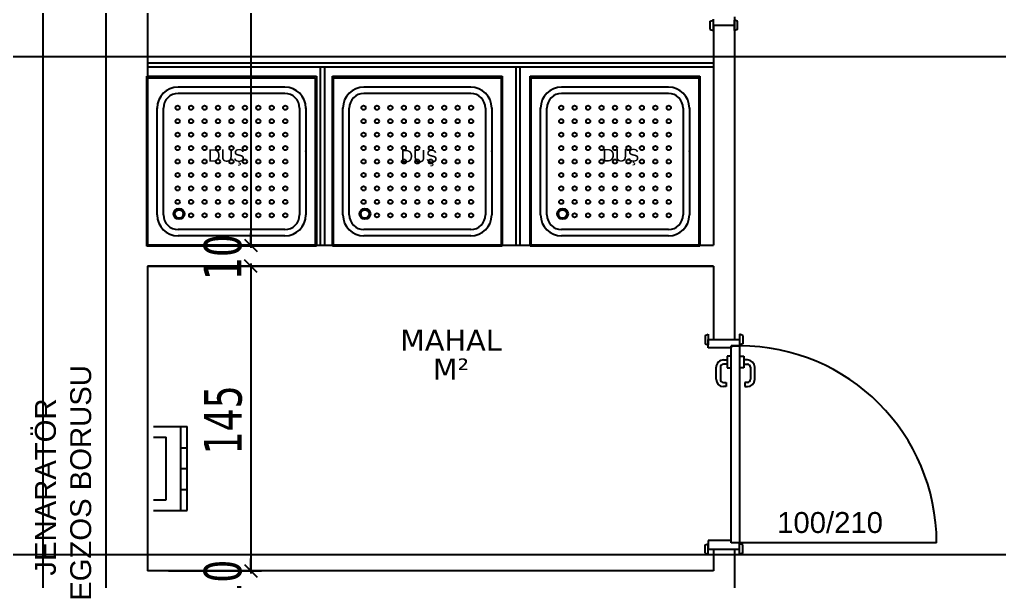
# Model space of a CAD drawing. Header units: millimetres. Extents: x 43168.9 to 43194.6, y -25545.1 to -25543.4.
# Drawn here: x 43169.1837 to 43169.2772, y -25543.96 to -25543.9064 of the extents above; entities that cross this region are included whole.
import ezdxf
from ezdxf.enums import TextEntityAlignment as Align

# ---------------------------------------------------------------- set-up
doc = ezdxf.new("R2010")
doc.units = ezdxf.units.MM
doc.header["$LTSCALE"] = 200
doc.linetypes.add('DASHDOT2', pattern=[0.5, 0.25, -0.125, 0, -0.125])
doc.linetypes.add('DOT2', pattern=[0.125, 0, -0.125])
for name, color, linetype in [('ahsap-mal_sgh', 44, 'Continuous'), ('aks_sgh', 5, 'DASHDOT2'), ('dograma_sgh', 43, 'Continuous'), ('duv_sgh', 4, 'Continuous'), ('olcuic_sgh', 183, 'Continuous'), ('poz_sgh', 12, 'Continuous'), ('tefris_sgh', 146, 'Continuous'), ('yazi-genel_sgh', 7, 'Continuous')]:
    doc.layers.add(name, color=color, linetype=linetype)
doc.layers.add('MERDIVEN', color=7, linetype='Continuous', lineweight=18)
doc.styles.add('dim', font='VERDANA.TTF', dxfattribs={"width": 0.7})
doc.styles.add('text1', font='VERDANA.TTF')
doc.styles.add('text2', font='arial.ttf')

msp = doc.modelspace()

# ---------------------------------------------------------------- linework, layer by layer
at = {"color": 0}
for p, q in [((43169.195879, -25543.911919), (43169.211879, -25543.911919)), ((43169.195879, -25543.927919), (43169.195879, -25543.911919)), ((43169.211879, -25543.911919), (43169.211879, -25543.927919)), ((43169.213618, -25543.911919), (43169.229618, -25543.911919)), ((43169.213618, -25543.927919), (43169.213618, -25543.911919)), ((43169.229618, -25543.911919), (43169.229618, -25543.927919)), ((43169.232485, -25543.911919), (43169.248485, -25543.911919)), ((43169.232485, -25543.927919), (43169.232485, -25543.911919)), ((43169.248485, -25543.911919), (43169.248485, -25543.927919)), ((43169.208979, -25543.912819), (43169.198779, -25543.912819)), ((43169.226718, -25543.912819), (43169.216518, -25543.912819)), ((43169.245585, -25543.912819), (43169.235385, -25543.912819)), ((43169.208979, -25543.913419), (43169.198779, -25543.913419)), ((43169.226718, -25543.913419), (43169.216518, -25543.913419)), ((43169.245585, -25543.913419), (43169.235385, -25543.913419)), ((43169.196779, -25543.925019), (43169.196779, -25543.914819)), ((43169.197379, -25543.925019), (43169.197379, -25543.914819)), ((43169.210379, -25543.914819), (43169.210379, -25543.925019)), ((43169.210979, -25543.914819), (43169.210979, -25543.925019)), ((43169.214518, -25543.925019), (43169.214518, -25543.914819)), ((43169.215118, -25543.925019), (43169.215118, -25543.914819)), ((43169.228118, -25543.914819), (43169.228118, -25543.925019)), ((43169.228718, -25543.914819), (43169.228718, -25543.925019)), ((43169.233385, -25543.925019), (43169.233385, -25543.914819)), ((43169.233985, -25543.925019), (43169.233985, -25543.914819)), ((43169.246985, -25543.914819), (43169.246985, -25543.925019)), ((43169.247585, -25543.914819), (43169.247585, -25543.925019)), ((43169.208979, -25543.926419), (43169.198779, -25543.926419)), ((43169.226718, -25543.926419), (43169.216518, -25543.926419)), ((43169.245585, -25543.926419), (43169.235385, -25543.926419)), ((43169.208979, -25543.927019), (43169.198779, -25543.927019)), ((43169.226718, -25543.927019), (43169.216518, -25543.927019)), ((43169.245585, -25543.927019), (43169.235385, -25543.927019)), ((43169.211879, -25543.927919), (43169.195879, -25543.927919)), ((43169.229618, -25543.927919), (43169.213618, -25543.927919)), ((43169.248485, -25543.927919), (43169.232485, -25543.927919))]:
    msp.add_line(p, q, dxfattribs=at)
at = {"color": 0, "linetype": 'ByBlock', "lineweight": -2}
for p, q in [((43169.205132, -25543.927319), (43169.206332, -25543.928519)), ((43169.205132, -25543.927319), (43169.206332, -25543.928519)), ((43169.206332, -25543.930519), (43169.205132, -25543.929319)), ((43169.206332, -25543.930519), (43169.205132, -25543.929319)), ((43169.205132, -25543.95841), (43169.206332, -25543.95961)), ((43169.205132, -25543.95841), (43169.206332, -25543.95961))]:
    msp.add_line(p, q, dxfattribs=at)
at = {"color": 0}
for centre, radius in [((43169.198743, -25543.914787), 0.0002), ((43169.200026, -25543.914787), 0.0002), ((43169.20131, -25543.914787), 0.0002), ((43169.202594, -25543.914787), 0.0002), ((43169.203877, -25543.914787), 0.0002), ((43169.205161, -25543.914787), 0.0002), ((43169.206444, -25543.914787), 0.0002), ((43169.207728, -25543.914787), 0.0002), ((43169.209012, -25543.914787), 0.0002), ((43169.216482, -25543.914787), 0.0002), ((43169.217765, -25543.914787), 0.0002), ((43169.219049, -25543.914787), 0.0002), ((43169.220332, -25543.914787), 0.0002), ((43169.221616, -25543.914787), 0.0002), ((43169.2229, -25543.914787), 0.0002), ((43169.224183, -25543.914787), 0.0002), ((43169.225467, -25543.914787), 0.0002), ((43169.226751, -25543.914787), 0.0002), ((43169.235348, -25543.914787), 0.0002), ((43169.236632, -25543.914787), 0.0002), ((43169.237916, -25543.914787), 0.0002), ((43169.239199, -25543.914787), 0.0002), ((43169.240483, -25543.914787), 0.0002), ((43169.241766, -25543.914787), 0.0002), ((43169.24305, -25543.914787), 0.0002), ((43169.244334, -25543.914787), 0.0002), ((43169.245617, -25543.914787), 0.0002), ((43169.198743, -25543.91607), 0.0002), ((43169.200026, -25543.91607), 0.0002), ((43169.20131, -25543.91607), 0.0002), ((43169.202594, -25543.91607), 0.0002), ((43169.203877, -25543.91607), 0.0002), ((43169.205161, -25543.91607), 0.0002), ((43169.206444, -25543.91607), 0.0002), ((43169.207728, -25543.91607), 0.0002), ((43169.209012, -25543.91607), 0.0002), ((43169.216482, -25543.91607), 0.0002), ((43169.217765, -25543.91607), 0.0002), ((43169.219049, -25543.91607), 0.0002), ((43169.220332, -25543.91607), 0.0002), ((43169.221616, -25543.91607), 0.0002), ((43169.2229, -25543.91607), 0.0002), ((43169.224183, -25543.91607), 0.0002), ((43169.225467, -25543.91607), 0.0002), ((43169.226751, -25543.91607), 0.0002), ((43169.235348, -25543.91607), 0.0002), ((43169.236632, -25543.91607), 0.0002), ((43169.237916, -25543.91607), 0.0002), ((43169.239199, -25543.91607), 0.0002), ((43169.240483, -25543.91607), 0.0002), ((43169.241766, -25543.91607), 0.0002), ((43169.24305, -25543.91607), 0.0002), ((43169.244334, -25543.91607), 0.0002), ((43169.245617, -25543.91607), 0.0002), ((43169.198743, -25543.917354), 0.0002), ((43169.200026, -25543.917354), 0.0002), ((43169.20131, -25543.917354), 0.0002), ((43169.202594, -25543.917354), 0.0002), ((43169.203877, -25543.917354), 0.0002), ((43169.205161, -25543.917354), 0.0002), ((43169.206444, -25543.917354), 0.0002), ((43169.207728, -25543.917354), 0.0002), ((43169.209012, -25543.917354), 0.0002), ((43169.216482, -25543.917354), 0.0002), ((43169.217765, -25543.917354), 0.0002), ((43169.219049, -25543.917354), 0.0002), ((43169.220332, -25543.917354), 0.0002), ((43169.221616, -25543.917354), 0.0002), ((43169.2229, -25543.917354), 0.0002), ((43169.224183, -25543.917354), 0.0002), ((43169.225467, -25543.917354), 0.0002), ((43169.226751, -25543.917354), 0.0002), ((43169.235348, -25543.917354), 0.0002), ((43169.236632, -25543.917354), 0.0002), ((43169.237916, -25543.917354), 0.0002), ((43169.239199, -25543.917354), 0.0002), ((43169.240483, -25543.917354), 0.0002), ((43169.241766, -25543.917354), 0.0002), ((43169.24305, -25543.917354), 0.0002), ((43169.244334, -25543.917354), 0.0002), ((43169.245617, -25543.917354), 0.0002), ((43169.198743, -25543.918638), 0.0002), ((43169.200026, -25543.918638), 0.0002), ((43169.20131, -25543.918638), 0.0002), ((43169.202594, -25543.918638), 0.0002), ((43169.203877, -25543.918638), 0.0002), ((43169.205161, -25543.918638), 0.0002), ((43169.206444, -25543.918638), 0.0002), ((43169.207728, -25543.918638), 0.0002), ((43169.209012, -25543.918638), 0.0002), ((43169.216482, -25543.918638), 0.0002), ((43169.217765, -25543.918638), 0.0002), ((43169.219049, -25543.918638), 0.0002), ((43169.220332, -25543.918638), 0.0002), ((43169.221616, -25543.918638), 0.0002), ((43169.2229, -25543.918638), 0.0002), ((43169.224183, -25543.918638), 0.0002), ((43169.225467, -25543.918638), 0.0002), ((43169.226751, -25543.918638), 0.0002), ((43169.235348, -25543.918638), 0.0002), ((43169.236632, -25543.918638), 0.0002), ((43169.237916, -25543.918638), 0.0002), ((43169.239199, -25543.918638), 0.0002), ((43169.240483, -25543.918638), 0.0002), ((43169.241766, -25543.918638), 0.0002), ((43169.24305, -25543.918638), 0.0002), ((43169.244334, -25543.918638), 0.0002), ((43169.245617, -25543.918638), 0.0002), ((43169.198743, -25543.919921), 0.0002), ((43169.200026, -25543.919921), 0.0002), ((43169.20131, -25543.919921), 0.0002), ((43169.202594, -25543.919921), 0.0002), ((43169.203877, -25543.919921), 0.0002), ((43169.205161, -25543.919921), 0.0002), ((43169.206444, -25543.919921), 0.0002), ((43169.207728, -25543.919921), 0.0002), ((43169.209012, -25543.919921), 0.0002), ((43169.216482, -25543.919921), 0.0002), ((43169.217765, -25543.919921), 0.0002), ((43169.219049, -25543.919921), 0.0002), ((43169.220332, -25543.919921), 0.0002), ((43169.221616, -25543.919921), 0.0002), ((43169.2229, -25543.919921), 0.0002), ((43169.224183, -25543.919921), 0.0002), ((43169.225467, -25543.919921), 0.0002), ((43169.226751, -25543.919921), 0.0002), ((43169.235348, -25543.919921), 0.0002), ((43169.236632, -25543.919921), 0.0002), ((43169.237916, -25543.919921), 0.0002), ((43169.239199, -25543.919921), 0.0002), ((43169.240483, -25543.919921), 0.0002), ((43169.241766, -25543.919921), 0.0002), ((43169.24305, -25543.919921), 0.0002), ((43169.244334, -25543.919921), 0.0002), ((43169.245617, -25543.919921), 0.0002), ((43169.198743, -25543.921205), 0.0002), ((43169.200026, -25543.921205), 0.0002), ((43169.20131, -25543.921205), 0.0002), ((43169.202594, -25543.921205), 0.0002), ((43169.203877, -25543.921205), 0.0002), ((43169.205161, -25543.921205), 0.0002), ((43169.206444, -25543.921205), 0.0002), ((43169.207728, -25543.921205), 0.0002), ((43169.209012, -25543.921205), 0.0002), ((43169.216482, -25543.921205), 0.0002), ((43169.217765, -25543.921205), 0.0002), ((43169.219049, -25543.921205), 0.0002), ((43169.220332, -25543.921205), 0.0002), ((43169.221616, -25543.921205), 0.0002), ((43169.2229, -25543.921205), 0.0002), ((43169.224183, -25543.921205), 0.0002), ((43169.225467, -25543.921205), 0.0002), ((43169.226751, -25543.921205), 0.0002), ((43169.235348, -25543.921205), 0.0002), ((43169.236632, -25543.921205), 0.0002), ((43169.237916, -25543.921205), 0.0002), ((43169.239199, -25543.921205), 0.0002), ((43169.240483, -25543.921205), 0.0002), ((43169.241766, -25543.921205), 0.0002), ((43169.24305, -25543.921205), 0.0002), ((43169.244334, -25543.921205), 0.0002), ((43169.245617, -25543.921205), 0.0002), ((43169.198743, -25543.922488), 0.0002), ((43169.200026, -25543.922488), 0.0002), ((43169.20131, -25543.922488), 0.0002), ((43169.202594, -25543.922488), 0.0002), ((43169.203877, -25543.922488), 0.0002), ((43169.205161, -25543.922488), 0.0002), ((43169.206444, -25543.922488), 0.0002), ((43169.207728, -25543.922488), 0.0002), ((43169.209012, -25543.922488), 0.0002), ((43169.216482, -25543.922488), 0.0002), ((43169.217765, -25543.922488), 0.0002), ((43169.219049, -25543.922488), 0.0002), ((43169.220332, -25543.922488), 0.0002), ((43169.221616, -25543.922488), 0.0002), ((43169.2229, -25543.922488), 0.0002), ((43169.224183, -25543.922488), 0.0002), ((43169.225467, -25543.922488), 0.0002), ((43169.226751, -25543.922488), 0.0002), ((43169.235348, -25543.922488), 0.0002), ((43169.236632, -25543.922488), 0.0002), ((43169.237916, -25543.922488), 0.0002), ((43169.239199, -25543.922488), 0.0002), ((43169.240483, -25543.922488), 0.0002), ((43169.241766, -25543.922488), 0.0002), ((43169.24305, -25543.922488), 0.0002), ((43169.244334, -25543.922488), 0.0002), ((43169.245617, -25543.922488), 0.0002), ((43169.198743, -25543.923772), 0.0002), ((43169.200026, -25543.923772), 0.0002), ((43169.20131, -25543.923772), 0.0002), ((43169.202594, -25543.923772), 0.0002), ((43169.203877, -25543.923772), 0.0002), ((43169.205161, -25543.923772), 0.0002), ((43169.206444, -25543.923772), 0.0002), ((43169.207728, -25543.923772), 0.0002), ((43169.209012, -25543.923772), 0.0002), ((43169.216482, -25543.923772), 0.0002), ((43169.217765, -25543.923772), 0.0002), ((43169.219049, -25543.923772), 0.0002), ((43169.220332, -25543.923772), 0.0002), ((43169.221616, -25543.923772), 0.0002), ((43169.2229, -25543.923772), 0.0002), ((43169.224183, -25543.923772), 0.0002), ((43169.225467, -25543.923772), 0.0002), ((43169.226751, -25543.923772), 0.0002), ((43169.235348, -25543.923772), 0.0002), ((43169.236632, -25543.923772), 0.0002), ((43169.237916, -25543.923772), 0.0002), ((43169.239199, -25543.923772), 0.0002), ((43169.240483, -25543.923772), 0.0002), ((43169.241766, -25543.923772), 0.0002), ((43169.24305, -25543.923772), 0.0002), ((43169.244334, -25543.923772), 0.0002), ((43169.245617, -25543.923772), 0.0002), ((43169.198879, -25543.924919), 0.00052), ((43169.198879, -25543.924919), 0.0004), ((43169.216618, -25543.924919), 0.00052), ((43169.216618, -25543.924919), 0.0004), ((43169.235485, -25543.924919), 0.00052), ((43169.235485, -25543.924919), 0.0004), ((43169.200026, -25543.925056), 0.0002), ((43169.20131, -25543.925056), 0.0002), ((43169.202594, -25543.925056), 0.0002), ((43169.203877, -25543.925056), 0.0002), ((43169.205161, -25543.925056), 0.0002), ((43169.206444, -25543.925056), 0.0002), ((43169.207728, -25543.925056), 0.0002), ((43169.209012, -25543.925056), 0.0002), ((43169.217765, -25543.925056), 0.0002), ((43169.219049, -25543.925056), 0.0002), ((43169.220332, -25543.925056), 0.0002), ((43169.221616, -25543.925056), 0.0002), ((43169.2229, -25543.925056), 0.0002), ((43169.224183, -25543.925056), 0.0002), ((43169.225467, -25543.925056), 0.0002), ((43169.226751, -25543.925056), 0.0002), ((43169.236632, -25543.925056), 0.0002), ((43169.237916, -25543.925056), 0.0002), ((43169.239199, -25543.925056), 0.0002), ((43169.240483, -25543.925056), 0.0002), ((43169.241766, -25543.925056), 0.0002), ((43169.24305, -25543.925056), 0.0002), ((43169.244334, -25543.925056), 0.0002), ((43169.245617, -25543.925056), 0.0002)]:
    msp.add_circle(centre, radius, dxfattribs=at)
for centre, radius, start, end in [((43169.198779, -25543.914819), 0.002, 90, 180), ((43169.208979, -25543.914819), 0.002, 0, 90), ((43169.216518, -25543.914819), 0.002, 90, 180), ((43169.226718, -25543.914819), 0.002, 0, 90), ((43169.235385, -25543.914819), 0.002, 90, 180), ((43169.245585, -25543.914819), 0.002, 0, 90), ((43169.198779, -25543.914819), 0.0014, 90, 180), ((43169.208979, -25543.914819), 0.0014, 0, 90), ((43169.216518, -25543.914819), 0.0014, 90, 180), ((43169.226718, -25543.914819), 0.0014, 0, 90), ((43169.235385, -25543.914819), 0.0014, 90, 180), ((43169.245585, -25543.914819), 0.0014, 0, 90), ((43169.198779, -25543.925019), 0.002, 180, 270), ((43169.198779, -25543.925019), 0.0014, 180, 270), ((43169.208979, -25543.925019), 0.002, 270, 360), ((43169.208979, -25543.925019), 0.0014, 270, 360), ((43169.216518, -25543.925019), 0.002, 180, 270), ((43169.216518, -25543.925019), 0.0014, 180, 270), ((43169.226718, -25543.925019), 0.002, 270, 360), ((43169.226718, -25543.925019), 0.0014, 270, 360), ((43169.235385, -25543.925019), 0.002, 180, 270), ((43169.235385, -25543.925019), 0.0014, 180, 270), ((43169.245585, -25543.925019), 0.002, 270, 360), ((43169.245585, -25543.925019), 0.0014, 270, 360)]:
    msp.add_arc(centre, radius, start, end, dxfattribs=at)
for p in [(43169.196779, -25543.914819), (43169.210979, -25543.914819), (43169.214518, -25543.914819), (43169.228718, -25543.914819), (43169.233385, -25543.914819), (43169.247585, -25543.914819), (43169.210979, -25543.918919), (43169.228718, -25543.918919), (43169.247585, -25543.918919)]:
    msp.add_point(p, dxfattribs=at)
at = {"layer": 'ahsap-mal_sgh'}
for p, q in [((43169.249879, -25543.910519), (43169.195879, -25543.910519)), ((43169.249879, -25543.910919), (43169.195879, -25543.910919)), ((43169.212346, -25543.910919), (43169.212346, -25543.927919)), ((43169.212746, -25543.910919), (43169.212746, -25543.927919)), ((43169.231012, -25543.910919), (43169.231012, -25543.927919)), ((43169.231412, -25543.910919), (43169.231412, -25543.927919))]:
    msp.add_line(p, q, dxfattribs=at)
at = {"layer": 'aks_sgh'}
for p, q in [((43169.185879, -25543.740919), (43169.185879, -25544.789919)), ((43169.99088, -25543.909919), (43169.014878, -25543.909919)), ((43169.99088, -25543.95748), (43169.014878, -25543.95748))]:
    msp.add_line(p, q, dxfattribs=at)
at = {"layer": 'Defpoints', "color": 1}
for p, q in [((43169.19579, -25543.928008, 0.000006), (43169.19579, -25543.911768, 0.000006)), ((43169.19579, -25543.911768, 0.000006), (43169.211982, -25543.911768, 0.000006)), ((43169.211982, -25543.911768, 0.000006), (43169.211982, -25543.928008, 0.000006)), ((43169.213529, -25543.928008, 0.000006), (43169.213529, -25543.911768, 0.000006)), ((43169.213529, -25543.911768, 0.000006), (43169.229721, -25543.911768, 0.000006)), ((43169.229721, -25543.911768, 0.000006), (43169.229721, -25543.928008, 0.000006)), ((43169.232395, -25543.928008, 0.000006), (43169.232395, -25543.911768, 0.000006)), ((43169.232395, -25543.911768, 0.000006), (43169.248587, -25543.911768, 0.000006)), ((43169.248587, -25543.911768, 0.000006), (43169.248587, -25543.928008, 0.000006)), ((43169.211982, -25543.928008, 0.000006), (43169.19579, -25543.928008, 0.000006)), ((43169.229721, -25543.928008, 0.000006), (43169.213529, -25543.928008, 0.000006)), ((43169.248587, -25543.928008, 0.000006), (43169.232395, -25543.928008, 0.000006))]:
    msp.add_line(p, q, dxfattribs=at)
at = {"layer": 'dograma_sgh'}
for p, q in [((43169.249579, -25543.906519), (43169.249879, -25543.906419)), ((43169.249579, -25543.907319), (43169.249579, -25543.906519)), ((43169.249879, -25543.906919), (43169.249879, -25543.906319)), ((43169.249879, -25543.907419), (43169.249879, -25543.906419)), ((43169.251879, -25543.906119), (43169.251879, -25543.906919)), ((43169.252179, -25543.906519), (43169.251879, -25543.906419)), ((43169.251879, -25543.907419), (43169.251879, -25543.906419)), ((43169.252179, -25543.907319), (43169.252179, -25543.906519)), ((43169.249579, -25543.907319), (43169.249879, -25543.907419)), ((43169.251879, -25543.906919), (43169.249879, -25543.906919)), ((43169.252179, -25543.907319), (43169.251879, -25543.907419)), ((43169.249079, -25543.936519), (43169.249379, -25543.936419)), ((43169.249079, -25543.936519), (43169.249079, -25543.937319)), ((43169.249379, -25543.936419), (43169.249379, -25543.937419)), ((43169.252679, -25543.936519), (43169.252379, -25543.936419)), ((43169.252379, -25543.936419), (43169.252379, -25543.937419)), ((43169.252679, -25543.936519), (43169.252679, -25543.937319)), ((43169.249079, -25543.937319), (43169.249379, -25543.937419)), ((43169.249379, -25543.936919), (43169.252379, -25543.936919)), ((43169.249379, -25543.937719), (43169.249379, -25543.936919)), ((43169.251579, -25543.937519), (43169.252379, -25543.937519)), ((43169.251579, -25543.956319), (43169.251579, -25543.937519)), ((43169.252079, -25543.937519), (43169.251579, -25543.937519)), ((43169.251579, -25543.937519), (43169.251579, -25543.937719)), ((43169.252379, -25543.937519), (43169.252079, -25543.937519)), ((43169.252379, -25543.936919), (43169.252379, -25543.937519)), ((43169.252679, -25543.937319), (43169.252379, -25543.937419)), ((43169.252379, -25543.937519), (43169.252379, -25543.956319)), ((43169.251579, -25543.937719), (43169.249379, -25543.937719)), ((43169.251579, -25543.938519), (43169.251179, -25543.938519)), ((43169.251179, -25543.938519), (43169.251179, -25543.939619)), ((43169.252379, -25543.938519), (43169.252779, -25543.938519)), ((43169.252779, -25543.938519), (43169.252779, -25543.939619)), ((43169.250839, -25543.938869), (43169.251179, -25543.938869)), ((43169.251179, -25543.939269), (43169.250839, -25543.939269)), ((43169.253119, -25543.938869), (43169.252779, -25543.938869)), ((43169.252779, -25543.939269), (43169.253119, -25543.939269)), ((43169.250139, -25543.940709), (43169.250139, -25543.939569)), ((43169.250539, -25543.939569), (43169.250539, -25543.940709)), ((43169.251179, -25543.939619), (43169.251579, -25543.939619)), ((43169.252779, -25543.939619), (43169.252379, -25543.939619)), ((43169.253419, -25543.939569), (43169.253419, -25543.940709)), ((43169.253819, -25543.940709), (43169.253819, -25543.939569)), ((43169.250839, -25543.941009), (43169.251079, -25543.941009)), ((43169.251079, -25543.941409), (43169.250839, -25543.941409)), ((43169.251079, -25543.941009), (43169.251079, -25543.941409)), ((43169.253119, -25543.941009), (43169.252879, -25543.941009)), ((43169.252879, -25543.941009), (43169.252879, -25543.941409)), ((43169.252879, -25543.941409), (43169.253119, -25543.941409)), ((43169.251579, -25543.956119), (43169.249379, -25543.956119)), ((43169.249379, -25543.956119), (43169.249379, -25543.956919)), ((43169.251579, -25543.956319), (43169.251579, -25543.956119)), ((43169.252379, -25543.956319), (43169.251579, -25543.956319)), ((43169.252079, -25543.956319), (43169.251579, -25543.956319)), ((43169.252379, -25543.956319), (43169.252079, -25543.956319)), ((43169.252379, -25543.956919), (43169.252379, -25543.956319)), ((43169.249079, -25543.956519), (43169.249379, -25543.956419)), ((43169.249079, -25543.957319), (43169.249079, -25543.956519)), ((43169.249079, -25543.957319), (43169.249379, -25543.957419)), ((43169.249379, -25543.957419), (43169.249379, -25543.956419)), ((43169.249379, -25543.956919), (43169.252379, -25543.956919)), ((43169.252679, -25543.956519), (43169.252379, -25543.956419)), ((43169.252379, -25543.957419), (43169.252379, -25543.956419)), ((43169.252679, -25543.957319), (43169.252379, -25543.957419)), ((43169.252679, -25543.957319), (43169.252679, -25543.956519))]:
    msp.add_line(p, q, dxfattribs=at)
at = {"layer": 'dograma_sgh', "color": 145}
msp.add_line((43169.271179, -25543.956319), (43169.252379, -25543.956319), dxfattribs=at)
msp.add_arc((43169.252379, -25543.956319), 0.0188, 0, 90, dxfattribs=at)
at = {"layer": 'dograma_sgh'}
for centre, radius, start, end in [((43169.250839, -25543.939569), 0.0007, 90.00001, 180.00001), ((43169.250839, -25543.939569), 0.0003, 90.00001, 180.00001), ((43169.253119, -25543.939569), 0.0007, 359.99999, 89.99999), ((43169.253119, -25543.939569), 0.0003, 359.99999, 89.99999), ((43169.250839, -25543.940709), 0.0007, 180.00001, 270.00001), ((43169.250839, -25543.940709), 0.0003, 180.00001, 270.00001), ((43169.253119, -25543.940709), 0.0003, 269.99999, 359.99999), ((43169.253119, -25543.940709), 0.0007, 269.99999, 359.99999)]:
    msp.add_arc(centre, radius, start, end, dxfattribs=at)
at = {"layer": 'duv_sgh'}
for p, q in [((43169.191879, -25543.851919), (43169.191879, -25543.975919)), ((43169.195879, -25543.851919), (43169.195879, -25543.927919)), ((43169.249879, -25543.906919), (43169.249879, -25543.927919)), ((43169.251879, -25543.906919), (43169.249879, -25543.906919)), ((43169.251879, -25543.906919), (43169.251879, -25543.927919)), ((43169.195879, -25543.927919), (43169.249879, -25543.927919)), ((43169.251879, -25543.927919), (43169.251879, -25543.936919)), ((43169.195879, -25543.929919), (43169.195879, -25543.95901)), ((43169.249879, -25543.929919), (43169.195879, -25543.929919)), ((43169.195879, -25543.929919), (43169.249879, -25543.929919)), ((43169.249879, -25543.929919), (43169.249879, -25543.936919)), ((43169.249379, -25543.936919), (43169.252379, -25543.936919)), ((43169.249379, -25543.956919), (43169.252379, -25543.956919)), ((43169.249879, -25543.956919), (43169.249879, -25543.95901)), ((43169.251879, -25543.956919), (43169.251879, -25543.96101)), ((43169.249879, -25543.95901), (43169.195879, -25543.95901))]:
    msp.add_line(p, q, dxfattribs=at)
at = {"layer": 'MERDIVEN', "linetype": 'DOT2', "ltscale": 0.2}
for p, q in [((43169.063868, -25543.94623), (43169.195879, -25543.94623)), ((43169.063868, -25543.95223), (43169.195879, -25543.95223))]:
    msp.add_line(p, q, dxfattribs=at)
at = {"layer": 'olcuic_sgh'}
for p, q in [((43169.205732, -25543.841669), (43169.205732, -25543.928169)), ((43169.205732, -25543.927919), (43169.205732, -25543.926719)), ((43169.197879, -25543.927919), (43169.206732, -25543.927919)), ((43169.197879, -25543.927919), (43169.206732, -25543.927919)), ((43169.197879, -25543.929919), (43169.206732, -25543.929919)), ((43169.197879, -25543.929919), (43169.206732, -25543.929919)), ((43169.205732, -25543.929669), (43169.205732, -25543.95926)), ((43169.205732, -25543.929919), (43169.205732, -25543.931119)), ((43169.205732, -25543.95901), (43169.205732, -25543.95781)), ((43169.197879, -25543.95901), (43169.206732, -25543.95901)), ((43169.197879, -25543.95901), (43169.206732, -25543.95901))]:
    msp.add_line(p, q, dxfattribs=at)
at = {"layer": 'tefris_sgh'}
for p, q in [((43169.196434, -25543.94523), (43169.199642, -25543.94523)), ((43169.19905, -25543.95323), (43169.19905, -25543.94523)), ((43169.199642, -25543.95323), (43169.199642, -25543.94523)), ((43169.196434, -25543.94623), (43169.197642, -25543.94623)), ((43169.197642, -25543.95223), (43169.197642, -25543.94623)), ((43169.19905, -25543.947241), (43169.199642, -25543.947241)), ((43169.19905, -25543.94923), (43169.199642, -25543.94923)), ((43169.19905, -25543.951219), (43169.199642, -25543.951219)), ((43169.196434, -25543.95223), (43169.197642, -25543.95223)), ((43169.196434, -25543.95323), (43169.199642, -25543.95323))]:
    msp.add_line(p, q, dxfattribs=at)

# ---------------------------------------------------------------- texts
at = {"color": 7, "style": 'text1'}
for tag, text, p in [('MAHAL', '', (43169.224821, -25543.936976)), ('M²', 'm²', (43169.224821, -25543.939716))]:
    msp.add_attdef(tag, text=text, height=0.002, dxfattribs=at).set_placement(p, align=Align.MIDDLE)
at = {"layer": 'olcuic_sgh', "color": 2, "style": 'dim', "width": 0.7}
for s, p in [('10', (43169.204821, -25543.931244)), ('145', (43169.204851, -25543.947882)), ('10', (43169.204821, -25543.962334))]:
    msp.add_text(s, height=0.0036, rotation=90, dxfattribs=at).set_placement(p)
at = {"layer": 'poz_sgh', "style": 'text2'}
msp.add_text('100/210', height=0.002, dxfattribs=at).set_placement((43169.26101, -25543.955387), align=Align.CENTER)
at = {"layer": 'yazi-genel_sgh', "style": 'text2'}
for p in [(43169.201624, -25543.919942), (43169.220005, -25543.920011), (43169.23926, -25543.919921)]:
    msp.add_text('DUŞ', height=0.0012, dxfattribs=at).set_placement(p)
for s, p in [('EGZOS BORUSU', (43169.190486, -25543.961864)), ('JENARATÖR ', (43169.187117, -25543.95946))]:
    msp.add_text(s, height=0.002, rotation=90, dxfattribs=at).set_placement(p)

doc.saveas('drawing.dxf')
